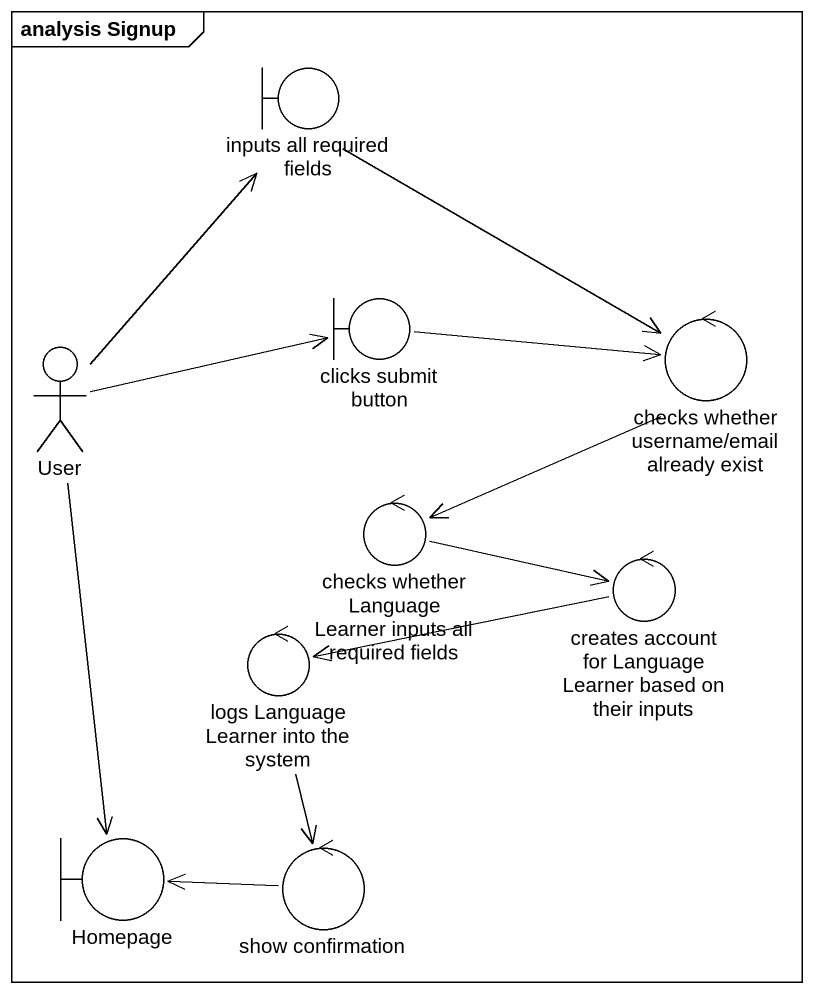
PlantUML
@startuml
mainframe analysis Signup
boundary "inputs all required fields" as inputs_all_required_fields
actor User
boundary "clicks submit button" as clicks_submit_button
control "checks whether username/email already exist" as checks_whether_username
control "checks whether Language Learner inputs all required fields" as checks_whether_Language
control "creates account for Language Learner based on their inputs" as creates_account_for
control "logs Language Learner into the system" as logs_Language_Learner_into
boundary Homepage
control "show confirmation" as show_confirmation
inputs_all_required_fields --> checks_whether_username
User -up-> inputs_all_required_fields
User -right-> clicks_submit_button
User --> Homepage
clicks_submit_button -right-> checks_whether_username
checks_whether_username -left-> checks_whether_Language
checks_whether_Language -right-> creates_account_for
creates_account_for -left-> logs_Language_Learner_into
logs_Language_Learner_into --> show_confirmation
show_confirmation -left-> Homepage
@enduml
